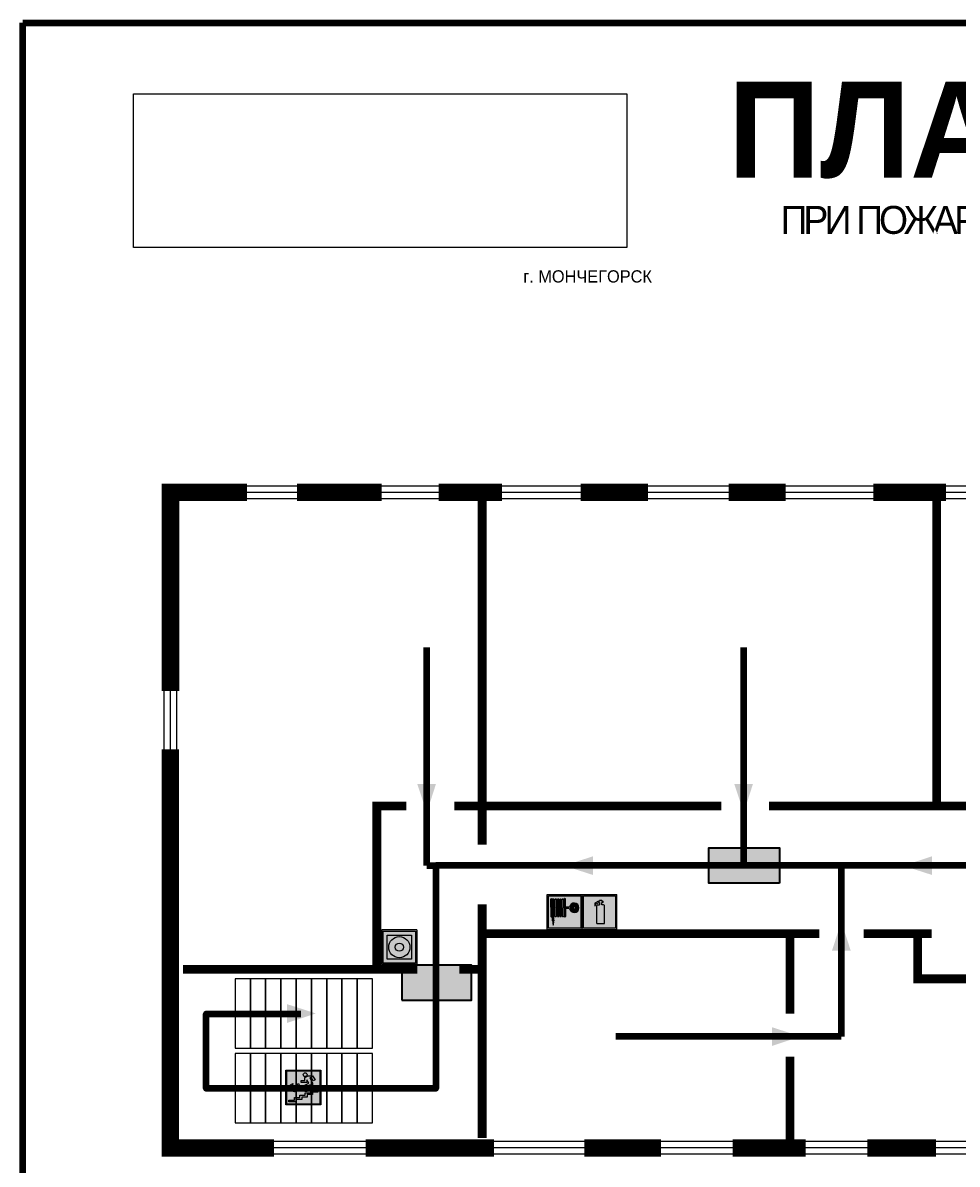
# Model space of a CAD drawing. Header units: millimetres. Extents: x 13810 to 67229, y 12374 to 21950.
# Drawn here: x 18820.4 to 19034.6, y 19214.9 to 19476.5 of the extents above; entities that cross this region are included whole.
import ezdxf

# ---------------------------------------------------------------- set-up
doc = ezdxf.new("R2010")
doc.units = ezdxf.units.MM
doc.layers.add('План_Штампы', color=7, linetype='Continuous')
doc.styles.add('обычный', font='arial.ttf')
picture_1 = doc.add_image_def('image1.jpg', size_in_pixel=(337, 105))

# ---------------------------------------------------------------- blocks, each defined once
blk = doc.blocks.new('A$C54414219')
at = {"true_color": 0xffffff}
h = blk.add_hatch(color=7, dxfattribs=at)
h.paths.add_polyline_path([(2.39, -9.45), (2.39, -18.3), (11.23, -18.3), (11.23, -9.45)], flags=0)
h.paths.add_polyline_path([(10.71, -13.87, -1), (2.92, -13.87, -1)], flags=0)
h.paths.add_polyline_path([(8.3, -13.87, -1), (5.33, -13.87, -1)], flags=0)
h.paths.add_polyline_path([(0.41, -7.47), (0.41, -20.27), (13.21, -20.27), (13.21, -7.47)])
h.paths.add_polyline_path([(0.92, -19.77), (12.71, -19.77), (12.71, -7.98), (0.92, -7.98)], flags=16)
h.paths.add_polyline_path([(11.23, -9.45), (11.23, -18.3), (2.39, -18.3), (2.39, -9.45)], flags=0)
at = {"lineweight": 5}
h = blk.add_hatch(color=242, dxfattribs=at)
h.paths.add_polyline_path([(12.71, -7.98), (0.92, -7.98), (0.92, -19.77), (12.71, -19.77)])
h.paths.add_polyline_path([(11.23, -18.3), (2.39, -18.3), (2.39, -9.45), (11.23, -9.45)], flags=16)
h.paths.add_polyline_path([(10.71, -13.87, -1), (2.92, -13.87, -1)], flags=0)
h.paths.add_polyline_path([(8.3, -13.87, -1), (5.33, -13.87, -1)], flags=0)
at = {"true_color": 0xffffff}
h = blk.add_hatch(color=7, dxfattribs=at)
h.paths.add_polyline_path([(2.39, -9.45), (2.39, -18.3), (11.23, -18.3), (11.23, -9.45)])
h.paths.add_polyline_path([(10.71, -13.87, -1), (2.92, -13.87, -1)], flags=16)
h.paths.add_polyline_path([(8.3, -13.87, -1), (5.33, -13.87, -1)], flags=0)
at = {"lineweight": 5}
h = blk.add_hatch(color=242, dxfattribs=at)
h.paths.add_polyline_path([(2.92, -13.87, 1), (10.71, -13.87, 1)])
h.paths.add_polyline_path([(8.3, -13.87, -1), (5.33, -13.87, -1)], flags=16)
at = {"color": 242, "lineweight": 5}
for p, q in [((0.41, -20.27), (0.41, -7.47)), ((0.41, -7.47), (13.21, -7.47)), ((0.41, -7.47), (13.21, -7.47)), ((13.21, -20.27), (13.21, -7.47)), ((0.41, -20.27), (13.21, -20.27))]:
    blk.add_line(p, q, dxfattribs=at)
for points in [[(0.92, -7.98), (12.71, -7.98), (12.71, -19.77), (0.92, -19.77)], [(2.39, -9.45), (11.23, -9.45), (11.23, -18.3), (2.39, -18.3)]]:
    blk.add_lwpolyline(points, close=True, dxfattribs=at)
for radius in [3.89, 1.49]:
    blk.add_circle((6.81, -13.87), radius, dxfattribs=at)
blk = doc.blocks.new('вниз 3')
at = {"lineweight": 0, "true_color": 0xffffff}
h = blk.add_hatch(color=7, dxfattribs=at)
h.dxf.hatch_style = 1
h.paths.add_polyline_path([(40997.5, -4475.69), (40997.25, -4475.28), (40995.76, -4476.15), (40995.97, -4475.23), (40995.39, -4475.56), (40995.05, -4476.83), (40996.33, -4477.17), (40996.91, -4476.83), (40996, -4476.55)], flags=0)
h.paths.add_polyline_path([(40999.81, -4473.95), (41000.22, -4473.95), (41000.64, -4474.67), (41001.03, -4474.43), (41000.46, -4473.49), (41000.42, -4473.49), (40999.43, -4473.49), (40998.68, -4473.92), (40998.68, -4474.57), (40997.88, -4474.57), (40997.88, -4475), (40999.14, -4475), (40999.14, -4474.43), (40999.14, -4474.38), (40999.59, -4475.15), (40998.72, -4475.67), (40998.72, -4477.06), (40999.24, -4477.06), (40999.24, -4475.96), (40999.95, -4475.56), (40999.95, -4476.43), (41001.61, -4476.43), (41001.61, -4475.88), (41000.47, -4475.88), (41000.47, -4475.12)], flags=0)
h.paths.add_polyline_path([(40999.2, -4473.24, 1), (40998.35, -4473.24, 1)], flags=0)
h.paths.add_polyline_path([(41000.46, -4477.26), (41001.69, -4477.26), (41001.69, -4476.84), (41000.03, -4476.84), (41000.03, -4477.39), (40998.78, -4477.39), (40998.78, -4477.95), (40997.53, -4477.95), (40997.53, -4478.5), (40996.29, -4478.5), (40996.29, -4479.06), (40995.05, -4479.06), (40995.05, -4479.48), (40995.29, -4479.48), (40996.72, -4479.48), (40996.72, -4478.92), (40997.97, -4478.92), (40997.97, -4478.36), (40999.2, -4478.36), (40999.2, -4477.81), (41000.46, -4477.81)], flags=0)
h.paths.add_polyline_path([(41002.37, -4472.17), (40994.37, -4472.17), (40994.37, -4480.17), (41002.37, -4480.17)])
h.paths.add_polyline_path([(41002.16, -4479.96), (40994.57, -4479.96), (40994.57, -4472.37), (41002.16, -4472.37)], flags=16)
h.paths.add_polyline_path([(41001.61, -4475.88), (41001.61, -4476.43), (40999.95, -4476.43), (40999.95, -4475.56), (40999.24, -4475.96), (40999.24, -4477.06), (40998.72, -4477.06), (40998.72, -4475.67), (40999.59, -4475.15), (40999.14, -4474.38), (40999.14, -4474.43), (40999.14, -4475), (40997.88, -4475), (40997.88, -4474.57), (40998.68, -4474.57), (40998.68, -4473.92), (40999.43, -4473.49), (41000.42, -4473.49), (41000.46, -4473.49), (41001.03, -4474.43), (41000.64, -4474.67), (41000.22, -4473.95), (40999.81, -4473.95), (41000.47, -4475.12), (41000.47, -4475.88)], flags=0)
h.paths.add_polyline_path([(41001.69, -4476.84), (41001.69, -4477.26), (41000.46, -4477.26), (41000.46, -4477.81), (40999.2, -4477.81), (40999.2, -4478.36), (40997.97, -4478.36), (40997.97, -4478.92), (40996.72, -4478.92), (40996.72, -4479.48), (40995.05, -4479.48), (40995.05, -4479.06), (40996.29, -4479.06), (40996.29, -4478.5), (40997.53, -4478.5), (40997.53, -4477.95), (40998.78, -4477.95), (40998.78, -4477.39), (41000.03, -4477.39), (41000.03, -4476.84)], flags=0)
h.paths.add_polyline_path([(40998.35, -4473.24, -1), (40999.2, -4473.24, -1)], flags=0)
h.paths.add_polyline_path([(40997.5, -4475.69), (40996, -4476.55), (40996.91, -4476.83), (40996.33, -4477.17), (40995.05, -4476.83), (40995.39, -4475.56), (40995.97, -4475.23), (40995.76, -4476.15), (40997.25, -4475.28)], flags=0)
at = {"lineweight": 0}
h = blk.add_hatch(color=126, dxfattribs=at)
h.dxf.hatch_style = 1
h.paths.add_polyline_path([(41002.16, -4472.37), (40994.57, -4472.37), (40994.57, -4479.96), (41002.16, -4479.96)])
h.paths.add_polyline_path([(40995.97, -4475.23), (40995.76, -4476.15), (40997.25, -4475.28), (40997.5, -4475.69), (40996, -4476.55), (40996.91, -4476.83), (40996.33, -4477.17), (40995.05, -4476.83), (40995.39, -4475.56)], flags=16)
h.paths.add_polyline_path([(40997.88, -4474.57), (40998.68, -4474.57), (40998.68, -4473.92), (40999.43, -4473.49), (41000.42, -4473.49), (41000.46, -4473.49), (41001.03, -4474.43), (41000.64, -4474.67), (41000.22, -4473.95), (40999.81, -4473.95), (41000.47, -4475.12), (41000.47, -4475.88), (41001.61, -4475.88), (41001.61, -4476.43), (40999.95, -4476.43), (40999.95, -4475.56), (40999.24, -4475.96), (40999.24, -4477.06), (40998.72, -4477.06), (40998.72, -4475.67), (40999.59, -4475.15), (40999.14, -4474.38), (40999.14, -4474.43), (40999.14, -4475), (40997.88, -4475)], flags=16)
h.paths.add_polyline_path([(40998.35, -4473.24, -1), (40999.2, -4473.24, -1)], flags=16)
h.paths.add_polyline_path([(40997.53, -4477.95), (40998.78, -4477.95), (40998.78, -4477.39), (41000.03, -4477.39), (41000.03, -4476.84), (41001.69, -4476.84), (41001.69, -4477.26), (41000.46, -4477.26), (41000.46, -4477.81), (40999.2, -4477.81), (40999.2, -4478.36), (40997.97, -4478.36), (40997.97, -4478.92), (40996.72, -4478.92), (40996.72, -4479.48), (40995.05, -4479.48), (40995.05, -4479.06), (40996.29, -4479.06), (40996.29, -4478.5), (40997.53, -4478.5)], flags=16)
at = {"lineweight": 0, "true_color": 0xffffff}
h = blk.add_hatch(color=7, dxfattribs=at)
h.dxf.hatch_style = 1
h.paths.add_polyline_path([(40999.2, -4473.24, 1), (40998.35, -4473.24, 1)])
h.paths.add_polyline_path([(40999.81, -4473.95), (41000.22, -4473.95), (41000.64, -4474.67), (41001.03, -4474.43), (41000.46, -4473.49), (41000.42, -4473.49), (40999.43, -4473.49), (40998.68, -4473.92), (40998.68, -4474.57), (40997.88, -4474.57), (40997.88, -4475), (40999.14, -4475), (40999.14, -4474.43), (40999.14, -4474.38), (40999.59, -4475.15), (40998.72, -4475.67), (40998.72, -4477.06), (40999.24, -4477.06), (40999.24, -4475.96), (40999.95, -4475.56), (40999.95, -4476.43), (41001.61, -4476.43), (41001.61, -4475.88), (41000.47, -4475.88), (41000.47, -4475.12)])
h.paths.add_polyline_path([(40999.2, -4477.81), (41000.46, -4477.81), (41000.46, -4477.26), (41001.69, -4477.26), (41001.69, -4476.84), (41000.03, -4476.84), (41000.03, -4477.39), (40998.78, -4477.39), (40998.78, -4477.95), (40997.53, -4477.95), (40997.53, -4478.5), (40996.29, -4478.5), (40996.29, -4479.06), (40995.05, -4479.06), (40995.05, -4479.48), (40995.29, -4479.48), (40996.72, -4479.48), (40996.72, -4478.92), (40997.97, -4478.92), (40997.97, -4478.36), (40999.2, -4478.36)])
h.paths.add_polyline_path([(40997.5, -4475.69), (40997.25, -4475.28), (40995.76, -4476.15), (40995.97, -4475.23), (40995.39, -4475.56), (40995.05, -4476.83), (40996.33, -4477.17), (40996.91, -4476.83), (40996, -4476.55)])
at = {"color": 126, "lineweight": 0}
for points in [[(40994.37, -4472.17), (41002.37, -4472.17), (41002.37, -4480.17), (40994.37, -4480.17)], [(40994.57, -4472.37), (41002.16, -4472.37), (41002.16, -4479.96), (40994.57, -4479.96)]]:
    blk.add_lwpolyline(points, close=True, dxfattribs=at)
for points in [[(40999.14, -4474.43), (40999.14, -4475), (40997.88, -4475), (40997.88, -4474.57), (40998.68, -4474.57), (40998.68, -4473.92), (40999.43, -4473.49), (41000.42, -4473.49), (41000.46, -4473.49), (41001.03, -4474.43), (41000.64, -4474.67), (41000.22, -4473.95), (40999.81, -4473.95), (41000.47, -4475.12), (41000.47, -4475.88), (41001.61, -4475.88), (41001.61, -4476.43), (40999.95, -4476.43), (40999.95, -4475.56), (40999.24, -4475.96), (40999.24, -4477.06), (40998.72, -4477.06), (40998.72, -4475.67), (40999.59, -4475.15), (40999.14, -4474.38), (40999.14, -4474.43)], [(40995.05, -4476.83), (40995.39, -4475.56), (40995.97, -4475.23), (40995.76, -4476.15), (40997.25, -4475.28), (40997.5, -4475.69), (40996, -4476.55), (40996.91, -4476.83), (40996.33, -4477.17), (40995.05, -4476.83)], [(40995.29, -4479.48), (40995.05, -4479.48), (40995.05, -4479.06), (40996.29, -4479.06), (40996.29, -4478.5), (40997.53, -4478.5), (40997.53, -4477.95), (40998.78, -4477.95), (40998.78, -4477.39), (41000.03, -4477.39), (41000.03, -4476.84), (41001.69, -4476.84), (41001.69, -4477.26), (41000.46, -4477.26), (41000.46, -4477.81), (40999.2, -4477.81), (40999.2, -4478.36), (40997.97, -4478.36), (40997.97, -4478.92), (40996.72, -4478.92), (40996.72, -4479.48), (40995.05, -4479.48)]]:
    blk.add_lwpolyline(points, dxfattribs=at)
blk.add_circle((40998.77, -4473.24), 0.426, dxfattribs=at)
blk = doc.blocks.new('A$C32E8229D')
at = {"true_color": 0xffffff}
blk.add_hatch(color=7, dxfattribs=at).paths.add_polyline_path([(0, 0), (0, -8), (16, -8), (16, 0)])
h = blk.add_hatch(color=126)
h.paths.add_polyline_path([(0.2, -0.2), (15.8, -0.2), (15.8, -7.8), (0.2, -7.8)])
h.paths.add_polyline_path([(13.49, -2.05), (12.08, -2.05), (11.37, -2.63, 0.162397), (11.29, -2.84), (11.29, -3.63), (10.35, -3.63), (10.35, -4.05), (11.68, -4.05), (11.68, -3.48), (12.26, -4.28), (11.29, -5.1), (11.29, -6.78), (11.85, -6.78), (11.85, -5.44), (12.8, -4.64), (12.8, -5.94), (14.46, -5.94), (14.46, -5.39), (13.45, -5.39), (13.45, -3.97), (12.46, -2.59), (13.15, -2.59), (13.69, -3.34), (14.18, -3)], flags=16)
h.paths.add_polyline_path([(10.74, -1.82, 1), (11.8, -1.82, 1)], flags=16)
h.paths.add_polyline_path([(9.39, -3.59), (5.99, -3.59), (6.56, -3.03), (5.91, -3.03), (5.1, -3.83), (5.91, -4.64), (6.56, -4.64), (5.99, -4.09), (9.39, -4.09)], flags=16)
h.paths.add_polyline_path([(4.29, -1.08), (1.72, -1.08), (1.72, -6.6), (4.29, -6.6)], flags=16)
at = {"color": 126}
blk.add_lwpolyline([(16, -8), (0, -8), (0, 0), (16, 0)], close=True, dxfattribs=at)
blk = doc.blocks.new('A$C7B4425F7')
at = {"true_color": 0xffffff}
blk.add_hatch(color=7, dxfattribs=at).paths.add_polyline_path([(0, 0), (-16, 0), (-16, -8), (0, -8)])
h = blk.add_hatch(color=126)
h.paths.add_polyline_path([(-0.2, -0.2), (-15.8, -0.2), (-15.8, -7.8), (-0.2, -7.8)])
h.paths.add_polyline_path([(-11.76, -2.03), (-11.76, -3.66), (-11.17, -3.66, -0.568275), (-11.17, -6.18), (-12.58, -6.18), (-12.58, -2.03)], flags=16)
h.paths.add_polyline_path([(-13.33, -4.12, -0.495768), (-13.59, -6.18), (-15.03, -6.18), (-15.03, -2.03), (-13.59, -2.03, -0.487973)], flags=16)
h.paths.add_polyline_path([(-10.25, -2.03), (-9.48, -2.03), (-9.48, -6.18), (-10.25, -6.18)], flags=16)
h.paths.add_polyline_path([(-13.84, -3.69), (-14.24, -3.69), (-14.24, -3.03), (-13.9, -3.03, -0.692621)], flags=0)
h.paths.add_polyline_path([(-9.15, -2.03), (-8.4, -2.03), (-8.04, -3.07), (-7.68, -2.03), (-6.93, -2.03), (-7.64, -4.1), (-6.93, -6.18), (-7.68, -6.18), (-8.04, -5.14), (-8.4, -6.18), (-9.15, -6.18), (-8.44, -4.1)], flags=16)
h.paths.add_polyline_path([(-11.76, -4.46), (-11.42, -4.46, -0.692621), (-11.36, -5.12), (-11.76, -5.12)], flags=0)
h.paths.add_polyline_path([(-13.9, -5.2), (-14.24, -5.2), (-14.24, -4.55), (-13.84, -4.55, -0.708038)], flags=0)
edge = h.paths.add_edge_path(flags=16)
edge.add_ellipse((-5.51, -4.08), major_axis=(0, 2.05), ratio=0.586184, start_angle=0, end_angle=360)
edge = h.paths.add_edge_path(flags=0)
edge.add_ellipse((-5.51, -4.08), major_axis=(0, 1.14), ratio=0.454828, start_angle=0, end_angle=360)
h.paths.add_polyline_path([(-4.13, -4.96, 0.377264), (-3.48, -4.52, 0.0555), (-3.16, -2.03), (-1.66, -2.03), (-1.66, -4.96), (-0.96, -4.96), (-0.96, -7.01), (-1.75, -7.01), (-1.75, -6.18), (-3.3, -6.18), (-3.3, -7.02), (-4.13, -7.02)], flags=16)
h.paths.add_polyline_path([(-2.73, -2.91), (-2.28, -2.91), (-2.28, -4.96), (-3.05, -4.96, 0.079136)], flags=0)
at = {"color": 126}
blk.add_lwpolyline([(-16, -8), (0, -8), (0, 0), (-16, 0)], close=True, dxfattribs=at)
blk = doc.blocks.new('A$C37112FD5')
at = {"true_color": 0xf5f5ff}
h = blk.add_hatch(color=7, dxfattribs=at)
h.dxf.hatch_style = 1
h.paths.add_polyline_path([(12.8, -7.4), (0, -7.4), (0, -20.2), (12.8, -20.2)])
h.paths.add_polyline_path([(12.29, -7.91), (12.29, -19.69), (0.51, -19.69), (0.51, -7.91)], flags=16)
h.paths.add_polyline_path([(4.98, -9.04, -0.42597), (5.17, -9.22), (5.17, -12.25), (5.17, -15.29, -0.432244), (4.98, -15.47), (4.83, -15.47, -0.42597), (4.64, -15.29), (4.64, -12.25), (4.64, -9.22, -0.432244), (4.83, -9.04)], flags=0)
h.paths.add_polyline_path([(4.28, -9.22), (4.28, -12.25), (4.28, -15.29, -0.432244), (4.09, -15.47), (3.94, -15.47, -0.42597), (3.75, -15.29), (3.75, -12.25), (3.75, -9.22, -0.432244), (3.94, -9.04), (4.09, -9.04, -0.42597)], flags=0)
h.paths.add_polyline_path([(5.72, -9.04), (5.87, -9.04, -0.42597), (6.06, -9.22), (6.06, -12.25), (6.06, -15.29, -0.432244), (5.87, -15.47), (5.72, -15.47, -0.42597), (5.53, -15.29), (5.53, -12.25), (5.53, -9.22, -0.432244)], flags=0)
h.paths.add_polyline_path([(6.42, -8.9), (6.5, -8.9, -0.42597), (6.69, -9.08), (6.69, -12.03), (8.21, -12.03, -15.824349), (8.21, -12.47), (6.69, -12.47), (6.69, -15.42, -0.432244), (6.5, -15.6), (6.42, -15.6)], flags=0)
h.paths.add_polyline_path([(3.39, -9.22), (3.39, -12.25), (3.39, -15.29, -0.432244), (3.2, -15.47), (3.05, -15.47, -0.42597), (2.85, -15.29), (2.85, -12.25), (2.85, -9.22, -0.432244), (3.05, -9.04), (3.2, -9.04, -0.42597)], flags=0)
h.paths.add_polyline_path([(2.5, -9.22), (2.5, -16.71), (1.96, -16.71), (1.96, -9.22, -0.432244), (2.15, -9.04), (2.31, -9.04, -0.42597)], flags=0)
h.paths.add_polyline_path([(1.61, -8.9), (1.61, -15.6), (1.57, -15.6, -0.42597), (1.37, -15.42), (1.37, -12.03), (1.37, -9.09, -0.432244), (1.57, -8.9)], flags=0)
h.paths.add_polyline_path([(9.76, -10.81), (9.76, -12.03), (8.49, -12.03, -0.336371)], flags=0)
h.paths.add_polyline_path([(8.49, -12.47), (9.76, -12.47), (9.76, -13.7, -0.336371)], flags=0)
h.paths.add_polyline_path([(10.11, -10.81, -0.336371), (11.38, -12.03), (10.11, -12.03)], flags=0)
h.paths.add_polyline_path([(10.11, -12.47), (11.38, -12.47, -0.336371), (10.11, -13.7)], flags=0)
h.paths.add_polyline_path([(2.5, -16.84), (2.5, -17.05), (1.97, -17.05), (1.97, -16.84)], flags=0)
h.paths.add_polyline_path([(2.5, -17.24, -0.033778), (2.24, -18.6, -0.033778), (1.97, -17.24)], flags=0)
h = blk.add_hatch(color=242)
h.dxf.hatch_style = 1
h.paths.add_polyline_path([(12.29, -7.91), (0.51, -7.91), (0.51, -19.69), (12.29, -19.69)])
h.paths.add_polyline_path([(6.42, -15.6), (6.42, -8.9), (6.5, -8.9, -0.42597), (6.69, -9.08), (6.69, -12.03), (8.21, -12.03, -15.824349), (8.21, -12.47), (6.69, -12.47), (6.69, -15.42, -0.432244), (6.5, -15.6)], flags=16)
h.paths.add_polyline_path([(5.87, -15.47), (5.72, -15.47, -0.42597), (5.53, -15.29), (5.53, -12.25), (5.53, -9.22, -0.432244), (5.72, -9.04), (5.87, -9.04, -0.42597), (6.06, -9.22), (6.06, -12.25), (6.06, -15.29, -0.432244)], flags=16)
h.paths.add_polyline_path([(4.98, -15.47), (4.83, -15.47, -0.42597), (4.64, -15.29), (4.64, -12.25), (4.64, -9.22, -0.432244), (4.83, -9.04), (4.98, -9.04, -0.42597), (5.17, -9.22), (5.17, -12.25), (5.17, -15.29, -0.432244)], flags=16)
h.paths.add_polyline_path([(4.09, -15.47), (3.94, -15.47, -0.42597), (3.75, -15.29), (3.75, -12.25), (3.75, -9.22, -0.432244), (3.94, -9.04), (4.09, -9.04, -0.42597), (4.28, -9.22), (4.28, -12.25), (4.28, -15.29, -0.432244)], flags=16)
h.paths.add_polyline_path([(3.2, -15.47), (3.05, -15.47, -0.42597), (2.85, -15.29), (2.85, -12.25), (2.85, -9.22, -0.432244), (3.05, -9.04), (3.2, -9.04, -0.42597), (3.39, -9.22), (3.39, -12.25), (3.39, -15.29, -0.432244)], flags=16)
h.paths.add_polyline_path([(2.5, -17.05), (1.97, -17.05), (1.97, -16.84), (2.5, -16.84)], flags=16)
h.paths.add_polyline_path([(2.5, -17.24, -0.033778), (2.24, -18.6, -0.033778), (1.97, -17.24)], flags=16)
h.paths.add_polyline_path([(2.5, -16.71), (1.96, -16.71), (1.96, -9.22, -0.432244), (2.15, -9.04), (2.31, -9.04, -0.42597), (2.5, -9.22)], flags=16)
h.paths.add_polyline_path([(1.61, -15.6), (1.57, -15.6, -0.42597), (1.37, -15.42), (1.37, -12.03), (1.37, -9.09, -0.432244), (1.57, -8.9), (1.61, -8.9)], flags=16)
h.paths.add_polyline_path([(8.49, -12.47), (9.76, -12.47), (9.76, -13.7, -0.336371)], flags=0)
h.paths.add_polyline_path([(10.11, -13.7), (10.11, -12.47), (11.38, -12.47, -0.336371)], flags=0)
h.paths.add_polyline_path([(8.49, -12.03, -0.336371), (9.76, -10.81), (9.76, -12.03)], flags=0)
h.paths.add_polyline_path([(10.11, -12.03), (10.11, -10.81, -0.336371), (11.38, -12.03)], flags=0)
h = blk.add_hatch(color=7, dxfattribs=at)
h.dxf.hatch_style = 1
h.paths.add_polyline_path([(1.61, -8.9), (1.57, -8.9, 0.432244), (1.37, -9.09), (1.37, -12.03), (1.37, -15.42, 0.42597), (1.57, -15.6), (1.61, -15.6)])
h.paths.add_polyline_path([(2.5, -9.22, 0.42597), (2.31, -9.04), (2.15, -9.04, 0.432244), (1.96, -9.22), (1.96, -16.71), (2.5, -16.71)])
h.paths.add_polyline_path([(2.5, -16.84), (1.97, -16.84), (1.97, -17.05), (2.5, -17.05)])
h.paths.add_polyline_path([(2.5, -17.24), (1.97, -17.24, 0.033778), (2.24, -18.6, 0.033778)])
h.paths.add_polyline_path([(3.39, -12.25), (3.39, -9.22, 0.42597), (3.2, -9.04), (3.05, -9.04, 0.432244), (2.85, -9.22), (2.85, -12.25), (2.85, -15.29, 0.42597), (3.05, -15.47), (3.2, -15.47, 0.432244), (3.39, -15.29)])
h.paths.add_polyline_path([(4.28, -12.25), (4.28, -9.22, 0.42597), (4.09, -9.04), (3.94, -9.04, 0.432244), (3.75, -9.22), (3.75, -12.25), (3.75, -15.29, 0.42597), (3.94, -15.47), (4.09, -15.47, 0.432244), (4.28, -15.29)])
h.paths.add_polyline_path([(5.17, -12.25), (5.17, -9.22, 0.42597), (4.98, -9.04), (4.83, -9.04, 0.432244), (4.64, -9.22), (4.64, -12.25), (4.64, -15.29, 0.42597), (4.83, -15.47), (4.98, -15.47, 0.432244), (5.17, -15.29)])
h.paths.add_polyline_path([(6.06, -12.25), (6.06, -9.22, 0.42597), (5.87, -9.04), (5.72, -9.04, 0.432244), (5.53, -9.22), (5.53, -12.25), (5.53, -15.29, 0.42597), (5.72, -15.47), (5.87, -15.47, 0.432244), (6.06, -15.29)])
h.paths.add_polyline_path([(6.69, -12.47), (8.21, -12.47, 15.824349), (8.21, -12.03), (6.69, -12.03), (6.69, -9.08, 0.42597), (6.5, -8.9), (6.42, -8.9), (6.42, -15.6), (6.5, -15.6, 0.432244), (6.69, -15.42)])
h.paths.add_polyline_path([(8.49, -12.47), (9.76, -12.47), (9.76, -13.7, -0.336371)], flags=16)
h.paths.add_polyline_path([(8.49, -12.03, -0.336371), (9.76, -10.81), (9.76, -12.03)], flags=16)
h.paths.add_polyline_path([(10.11, -12.47), (11.38, -12.47, -0.336371), (10.11, -13.7)], flags=16)
h.paths.add_polyline_path([(10.11, -12.03), (10.11, -10.81, -0.336371), (11.38, -12.03)], flags=16)
h = blk.add_hatch(color=242)
h.dxf.hatch_style = 1
h.paths.add_polyline_path([(9.76, -10.81, 0.336371), (8.49, -12.03), (9.76, -12.03)])
h.paths.add_polyline_path([(10.11, -10.81), (10.11, -12.03), (11.38, -12.03, 0.336371)])
h.paths.add_polyline_path([(11.38, -12.47), (10.11, -12.47), (10.11, -13.7, 0.336371)])
h.paths.add_polyline_path([(9.76, -12.47), (8.49, -12.47, 0.336371), (9.76, -13.7)])
at = {"color": 242, "lineweight": 5}
for p, q in [((0, -20.2), (0, -7.4)), ((0, -7.4), (12.8, -7.4)), ((12.8, -20.2), (12.8, -7.4)), ((1.37, -12.03), (1.37, -9.08)), ((1.37, -12.03), (1.37, -15.42)), ((1.57, -8.9), (1.61, -8.9)), ((1.61, -8.9), (1.61, -15.6)), ((1.96, -16.71), (1.96, -9.22)), ((2.15, -9.04), (2.31, -9.04)), ((2.5, -16.71), (2.5, -9.22)), ((2.85, -12.25), (2.85, -9.22)), ((2.85, -12.25), (2.85, -15.29)), ((3.05, -9.04), (3.2, -9.04)), ((3.39, -12.25), (3.39, -9.22)), ((3.39, -12.25), (3.39, -15.29)), ((3.75, -12.25), (3.75, -9.22)), ((3.75, -12.25), (3.75, -15.29)), ((3.94, -9.04), (4.09, -9.04)), ((4.28, -12.25), (4.28, -9.22)), ((4.28, -12.25), (4.28, -15.29)), ((4.64, -12.25), (4.64, -9.22)), ((4.64, -12.25), (4.64, -15.29)), ((4.83, -9.04), (4.98, -9.04)), ((5.17, -12.25), (5.17, -9.22)), ((5.17, -12.25), (5.17, -15.29)), ((5.53, -12.25), (5.53, -9.22)), ((5.53, -12.25), (5.53, -15.29)), ((5.72, -9.04), (5.87, -9.04)), ((6.06, -12.25), (6.06, -9.22)), ((6.06, -12.25), (6.06, -15.29)), ((6.42, -8.9), (6.42, -15.6)), ((6.5, -8.9), (6.42, -8.9)), ((6.69, -12.03), (6.69, -9.08)), ((8.21, -12.03), (6.69, -12.03)), ((8.21, -12.47), (6.69, -12.47)), ((6.69, -12.47), (6.69, -15.42)), ((9.76, -12.03), (8.49, -12.03)), ((9.76, -12.47), (8.49, -12.47)), ((9.76, -10.81), (9.76, -12.03)), ((9.76, -12.47), (9.76, -13.7)), ((10.11, -10.81), (10.11, -12.03)), ((11.38, -12.03), (10.11, -12.03)), ((11.38, -12.47), (10.11, -12.47)), ((10.11, -12.47), (10.11, -13.7)), ((1.57, -15.6), (1.61, -15.6)), ((1.96, -16.71), (2.5, -16.71)), ((3.05, -15.47), (3.2, -15.47)), ((3.94, -15.47), (4.09, -15.47)), ((4.83, -15.47), (4.98, -15.47)), ((5.72, -15.47), (5.87, -15.47)), ((6.42, -15.6), (6.5, -15.6)), ((0, -20.2), (12.8, -20.2)), ((1.97, -16.84), (2.5, -16.84)), ((1.97, -17.05), (1.97, -16.84)), ((2.5, -17.05), (1.97, -17.05)), ((1.97, -17.24), (2.5, -17.24)), ((2.5, -16.84), (2.5, -17.05))]:
    blk.add_line(p, q, dxfattribs=at)
blk.add_lwpolyline([(0.51, -7.91), (12.29, -7.91), (12.29, -19.69), (0.51, -19.69)], close=True, dxfattribs=at)
for centre, radius, start, end in [((1.56, -9.09), 0.182, 87.1027, 180.6071), ((2.15, -9.22), 0.182, 87.1027, 180.6071), ((2.32, -9.22), 0.182, 359.3929, 92.8973), ((3.04, -9.22), 0.182, 87.1027, 180.6071), ((3.21, -9.22), 0.182, 359.3929, 92.8973), ((3.93, -9.22), 0.182, 87.1027, 180.6071), ((4.1, -9.22), 0.182, 359.3929, 92.8973), ((4.82, -9.22), 0.182, 87.1027, 180.6071), ((4.99, -9.22), 0.182, 359.3929, 92.8973), ((5.71, -9.22), 0.182, 87.1027, 180.6071), ((5.88, -9.22), 0.182, 359.3929, 92.8973), ((6.51, -9.09), 0.182, 359.3929, 92.8973), ((9.93, -12.25), 1.74, 187.2319, 172.7681), ((9.93, -12.25), 1.46, 96.9927, 171.3585), ((9.93, -12.25), 1.46, 188.6415, 263.0073), ((9.93, -12.25), 1.46, 8.6415, 83.0073), ((9.93, -12.25), 1.46, 276.9927, 351.3585), ((1.56, -15.42), 0.182, 179.3929, 272.8973), ((3.04, -15.29), 0.182, 179.3929, 272.8973), ((3.21, -15.29), 0.182, 267.1027, 0.6071), ((3.93, -15.29), 0.182, 179.3929, 272.8973), ((4.1, -15.29), 0.182, 267.1027, 0.6071), ((4.82, -15.29), 0.182, 179.3929, 272.8973), ((4.99, -15.29), 0.182, 267.1027, 0.6071), ((5.71, -15.29), 0.182, 179.3929, 272.8973), ((5.88, -15.29), 0.182, 267.1027, 0.6071), ((6.51, -15.42), 0.182, 267.1027, 0.6071), ((12.17, -15.98), 10.27, 187.041, 194.7793), ((-7.7, -15.98), 10.27, 345.2207, 352.959)]:
    blk.add_arc(centre, radius, start, end, dxfattribs=at)
blk = doc.blocks.new('A$C3AD82952')
at = {"true_color": 0xf5f5ff}
h = blk.add_hatch(color=7, dxfattribs=at)
h.dxf.hatch_style = 1
h.paths.add_polyline_path([(8.21, 8.73, 0.414214), (7.89, 9.05), (7.22, 9.05), (7.22, 9.92), (7.59, 9.92, 1), (7.57, 10.36), (7.22, 10.36), (7.22, 10.6), (6.43, 10.6), (6.43, 10.36), (6.01, 10.36), (4.74, 9.59), (4.74, 8.69), (4.98, 8.73), (4.98, 9.26), (6.12, 9.91), (6.43, 9.91), (6.43, 9.05), (5.76, 9.05, 0.414214), (5.44, 8.73), (5.44, 2.2), (8.21, 2.2)], flags=0)
h.paths.add_polyline_path([(12.8, 12.8), (0, 12.8), (0, 0), (12.8, 0)])
h.paths.add_polyline_path([(0.51, 12.29), (12.29, 12.29), (12.29, 0.51), (0.51, 0.51)], flags=16)
h.paths.add_polyline_path([(4.74, 9.59), (6.01, 10.36), (6.43, 10.36), (6.43, 10.6), (7.22, 10.6), (7.22, 10.36), (7.59, 10.36, -0.94586), (7.59, 9.92), (7.22, 9.92), (7.22, 9.05), (7.89, 9.05, -0.414214), (8.21, 8.73), (8.21, 2.2), (5.44, 2.2), (5.44, 8.73, -0.414214), (5.76, 9.05), (6.43, 9.05), (6.43, 9.91), (6.12, 9.91), (4.98, 9.26), (4.98, 8.73), (4.74, 8.69)], flags=0)
h = blk.add_hatch(color=242)
h.dxf.hatch_style = 1
h.paths.add_polyline_path([(12.29, 12.29), (0.51, 12.29), (0.51, 0.51), (12.29, 0.51)])
h.paths.add_polyline_path([(4.74, 8.69), (4.74, 9.59), (6.01, 10.36), (6.43, 10.36), (6.43, 10.6), (7.22, 10.6), (7.22, 10.36), (7.59, 10.36, -0.94586), (7.59, 9.92), (7.22, 9.92), (7.22, 9.05), (7.89, 9.05, -0.414214), (8.21, 8.73), (8.21, 2.2), (5.44, 2.2), (5.44, 8.73, -0.414214), (5.76, 9.05), (6.43, 9.05), (6.43, 9.91), (6.12, 9.91), (4.98, 9.26), (4.98, 8.73)], flags=16)
h = blk.add_hatch(color=7, dxfattribs=at)
h.dxf.hatch_style = 1
h.paths.add_polyline_path([(8.21, 8.73, 0.414214), (7.89, 9.05), (7.22, 9.05), (7.22, 9.92), (7.59, 9.92, 1), (7.57, 10.36), (7.22, 10.36), (7.22, 10.6), (6.43, 10.6), (6.43, 10.36), (6.01, 10.36), (4.74, 9.59), (4.74, 8.69), (4.98, 8.73), (4.98, 9.26), (6.12, 9.91), (6.43, 9.91), (6.43, 9.05), (5.76, 9.05, 0.414214), (5.44, 8.73), (5.44, 2.2), (8.21, 2.2)])
at = {"color": 242, "lineweight": 5}
for p, q in [((0, 0), (0, 12.8)), ((0, 12.8), (12.8, 12.8)), ((12.8, 0), (12.8, 12.8)), ((6.01, 10.36), (4.74, 9.59)), ((4.74, 9.59), (4.74, 8.69)), ((4.74, 8.69), (4.98, 8.73)), ((4.98, 9.26), (6.12, 9.91)), ((4.98, 8.73), (4.98, 9.26)), ((5.44, 2.2), (5.44, 8.73)), ((5.76, 9.05), (6.43, 9.05)), ((6.01, 10.36), (6.43, 10.36)), ((6.12, 9.91), (6.43, 9.91)), ((7.22, 10.6), (6.43, 10.6)), ((6.43, 10.6), (6.43, 10.36)), ((6.43, 9.91), (6.43, 9.05)), ((7.22, 10.36), (7.22, 10.6)), ((7.59, 10.36), (7.22, 10.36)), ((7.22, 9.05), (7.22, 9.92)), ((7.59, 9.92), (7.22, 9.92)), ((7.89, 9.05), (7.22, 9.05)), ((8.21, 2.2), (8.21, 8.73)), ((0, 0), (12.8, 0)), ((5.44, 2.2), (8.21, 2.2))]:
    blk.add_line(p, q, dxfattribs=at)
blk.add_lwpolyline([(0.51, 12.29), (12.29, 12.29), (12.29, 0.51), (0.51, 0.51)], close=True, dxfattribs=at)
for centre, radius, start, end in [((5.76, 8.73), 0.32, 90, 180), ((7.58, 10.14), 0.223, 273.1875, 86.8125), ((7.89, 8.73), 0.32, 0, 90)]:
    blk.add_arc(centre, radius, start, end, dxfattribs=at)

msp = doc.modelspace()

# ---------------------------------------------------------------- linework, layer by layer
at = {"color": 2, "lineweight": 100}
msp.add_lwpolyline([(18820.36, 19476.52), (19420.36, 19476.52), (19420.36, 19081.52), (18820.36, 19081.52)], close=True, dxfattribs=at)
at = {"lineweight": 100}
for points, const_width in [([(18871.76, 19368.89), (18854.21, 19368.89), (18854.21, 19323.36)], 4), ([(18902.63, 19368.89), (18883.22, 19368.89)], 4), ([(18930.24, 19368.89), (18915.73, 19368.89)], 4), ([(18963.69, 19368.89), (18948.25, 19368.89)], 4), ([(18995.27, 19368.89), (18982.17, 19368.89)], 4), ([(19031.99, 19368.89), (19015.38, 19368.89)], 4), ([(18925.67, 19288.15), (18925.67, 19368.33)], 2), ([(19029.86, 19297.01), (19029.86, 19368.46)], 2), ([(18854.17, 19310.02), (18854.17, 19218.64), (18877.96, 19218.64)], 4), ([(18908.32, 19297.01), (18901.52, 19297.01), (18901.52, 19259.54), (18910.83, 19259.54)], 2), ([(18980.49, 19297.01), (18919.27, 19297.01)], 2), ([(19046.45, 19297.01), (18991.44, 19297.01)], 2), ([(18920.45, 19259.54), (18925.67, 19259.54), (18925.67, 19274.5)], 2), ([(19002.95, 19267.77), (18925.67, 19267.77)], 2), ([(18996.26, 19267.77), (18996.26, 19249.43)], 2), ([(19028.76, 19267.77), (19013.15, 19267.77)], 2), ([(19054.1, 19257.39), (19025.53, 19257.39), (19025.53, 19267.77)], 2), ([(18901.52, 19259.54), (18857.11, 19259.54)], 2), ([(18925.67, 19259.54), (18925.67, 19220.9)], 2), ([(18996.26, 19219.61), (18996.26, 19239.58)], 2), ([(18898.96, 19218.64), (18928.35, 19218.64)], 4), ([(18949.06, 19218.64), (18966.64, 19218.64)], 4), ([(18983.1, 19218.64), (18999.87, 19218.64)], 4), ([(19013.95, 19218.64), (19029.72, 19218.64)], 4)]:
    msp.add_lwpolyline(points, dxfattribs=dict(at, const_width=const_width))
at = {"lineweight": 0}
for points in [[(19381.43, 19370.34), (18861.6, 19370.34)], [(19380.97, 19368.89), (18861.15, 19368.89)], [(19381.07, 19367.42), (18861.25, 19367.42)], [(18852.71, 19341.38), (18852.71, 19232.33)], [(18854.14, 19340.95), (18854.14, 19231.9)], [(18855.62, 19341.5), (18855.62, 19232.45)], [(19385.2, 19218.66), (18865.38, 19218.66)], [(19385.66, 19220.11), (18865.83, 19220.11)], [(19385.3, 19217.19), (18865.47, 19217.19)]]:
    msp.add_lwpolyline(points, dxfattribs=at)
at = {"color": 126, "lineweight": 100, "true_color": 0x008754}
for points in [[(18912.96, 19283.38), (18912.96, 19333.36)], [(18985.63, 19283.38), (18985.63, 19333.36)], [(19065.98, 19283.38), (18915.01, 19283.38), (18915.01, 19232.23), (18862.39, 19232.23), (18862.39, 19249.38), (18884.1, 19249.38)], [(18912.96, 19283.38), (18915.01, 19283.38)], [(19008.01, 19283.38), (19008.01, 19244.17)], [(19008.01, 19244.17), (18956.32, 19244.17)]]:
    msp.add_lwpolyline(points, dxfattribs=at)
at = {"lineweight": 0}
for points in [[(18872.54, 19241.48), (18872.54, 19257.37), (18869.04, 19257.37), (18869.04, 19241.48)], [(18876.03, 19241.48), (18876.03, 19257.37), (18872.54, 19257.37), (18872.54, 19241.48)], [(18879.53, 19241.48), (18879.53, 19257.37), (18876.03, 19257.37), (18876.03, 19241.48)], [(18883.03, 19241.48), (18883.03, 19257.37), (18879.53, 19257.37), (18879.53, 19241.48)], [(18886.53, 19241.48), (18886.53, 19257.37), (18883.03, 19257.37), (18883.03, 19241.48)], [(18890.03, 19241.48), (18890.03, 19257.37), (18886.53, 19257.37), (18886.53, 19241.48)], [(18893.53, 19241.48), (18893.53, 19257.37), (18890.03, 19257.37), (18890.03, 19241.48)], [(18897.03, 19241.48), (18897.03, 19257.37), (18893.53, 19257.37), (18893.53, 19241.48)], [(18900.52, 19241.48), (18900.52, 19257.37), (18897.03, 19257.37), (18897.03, 19241.48)], [(18872.54, 19224.38), (18872.54, 19240.27), (18869.04, 19240.27), (18869.04, 19224.38)], [(18876.03, 19224.38), (18876.03, 19240.27), (18872.54, 19240.27), (18872.54, 19224.38)], [(18879.53, 19224.38), (18879.53, 19240.27), (18876.03, 19240.27), (18876.03, 19224.38)], [(18883.03, 19224.38), (18883.03, 19240.27), (18879.53, 19240.27), (18879.53, 19224.38)], [(18886.53, 19224.38), (18886.53, 19240.27), (18883.03, 19240.27), (18883.03, 19224.38)], [(18890.03, 19224.38), (18890.03, 19240.27), (18886.53, 19240.27), (18886.53, 19224.38)], [(18893.53, 19224.38), (18893.53, 19240.27), (18890.03, 19240.27), (18890.03, 19224.38)], [(18897.03, 19224.38), (18897.03, 19240.27), (18893.53, 19240.27), (18893.53, 19224.38)], [(18900.52, 19224.38), (18900.52, 19240.27), (18897.03, 19240.27), (18897.03, 19224.38)]]:
    msp.add_lwpolyline(points, close=True, dxfattribs=at)
at = {"layer": 'План_Штампы', "color": 126, "true_color": 0x008754}
for points in [[(18910.79, 19302.08), (18915.08, 19302.07), (18912.96, 19295.48)], [(18983.46, 19302.08), (18987.75, 19302.07), (18985.64, 19295.48)], [(18951.08, 19285.49), (18951.07, 19281.2), (18944.49, 19283.32)], [(19028.82, 19285.49), (19028.81, 19281.2), (19022.22, 19283.32)], [(19010.17, 19263.86), (19005.88, 19263.87), (19008, 19270.45)], [(18880.96, 19247.29), (18880.96, 19251.58), (18887.55, 19249.46)], [(18992.11, 19242.01), (18992.11, 19246.3), (18998.7, 19244.19)]]:
    msp.add_solid(points, dxfattribs=at)

# ---------------------------------------------------------------- block references
for name, p, xscale, yscale, zscale in [('A$C37112FD5', (18940.57, 19281.34), 0.6249984004534781, 0.6249984004534781, 0.6249984004534781), ('A$C3AD82952', (18948.57, 19268.71), 0.625, 0.625, 0.625)]:
    msp.add_blockref(name, p, dxfattribs=dict(xscale=xscale, yscale=yscale, zscale=zscale))
at = {"xscale": 0.625, "yscale": 0.625, "zscale": 0.625, "rotation": 180}
msp.add_blockref('A$C54414219', (18910.94, 19255.98), dxfattribs=at)
at = {"color": 126, "true_color": 0x008754}
msp.add_blockref('вниз 3', (-22113.68, 23708.66), dxfattribs=at)
at = {"layer": 'План_Штампы', "color": 126, "true_color": 0x008754, "xscale": 1.012510887696, "yscale": 1.012510887696, "zscale": 1.012510887696, "rotation": 359.9978653237144}
msp.add_blockref('A$C32E8229D', (18977.66, 19287.4), dxfattribs=at)
at = {"layer": 'План_Штампы'}
msp.add_blockref('A$C7B4425F7', (18923.26, 19260.54), dxfattribs=at)

# ---------------------------------------------------------------- texts
at = {"lineweight": 0, "style": 'обычный'}
for s, insert, char_height, width, attachment_point in [('{\\fProxima Nova Rg|b1|i0|c204|p2;ПЛАН ЭВАКУАЦИИ}', (18982.02, 19463.06), 22, 493.8901, 1), ('\\pi-8.4,l8.4,t8.4;{\\fProxima Nova Rg|b0|i0|c204|p2;г. МОНЧЕГОРСК\\H1.1997x; }', (18949.84, 19418.38), 2.8, 126.6484, 5)]:
    msp.add_mtext(s, dxfattribs=dict(at, insert=insert, char_height=char_height, width=width, attachment_point=attachment_point))
at = {"color": 0, "lineweight": 0, "insert": (19131.56, 19429.16), "char_height": 8, "width": 449.2158, "attachment_point": 5, "style": 'обычный'}
msp.add_mtext('{\\fArial Black|b1|i0|c204|p34;\\H2x;\\T0.85;  \\fArial Narrow|b0|i0|c204|p34;\\H0.8x;\\W0.9;\\P\\fProxima Nova Rg|b0|i0|c204|p2;\\H0.5x;\\W1;\\C256;ПРИ ПОЖАРЕ  ИЛИ ДРУГИХ ЧРЕЗВЫЧАЙНЫХ СИТУАЦИЯХ  ИЗ ПОМЕЩЕНИЙ \\fProxima Nova Rg|b1|i0|c204|p2;\\H1.25x;\\PЗДАНИЯ УПРАВЛЕНИЯ \\fProxima Nova Rg|b1|i0|c0|p2; \\fProxima Nova Rg|b1|i0|c204|p2;КОРПУС №4   \\fProxima Nova Rg|b1|i0|c0|p2;\\P\\fProxima Nova Rg|b1|i0|c204|p2;ЭТАЖ 2}', dxfattribs=at)

# ---------------------------------------------------------------- pictures from other files: only their frames are drawn
at = {"color": 7, "lineweight": 0, "true_color": 0xf5f5ff}
image = msp.add_image(picture_1, insert=(18845.72, 19425.01), size_in_units=(113.11, 35.24), dxfattribs=at)
image.dxf.flags = 7

doc.saveas('drawing.dxf')
